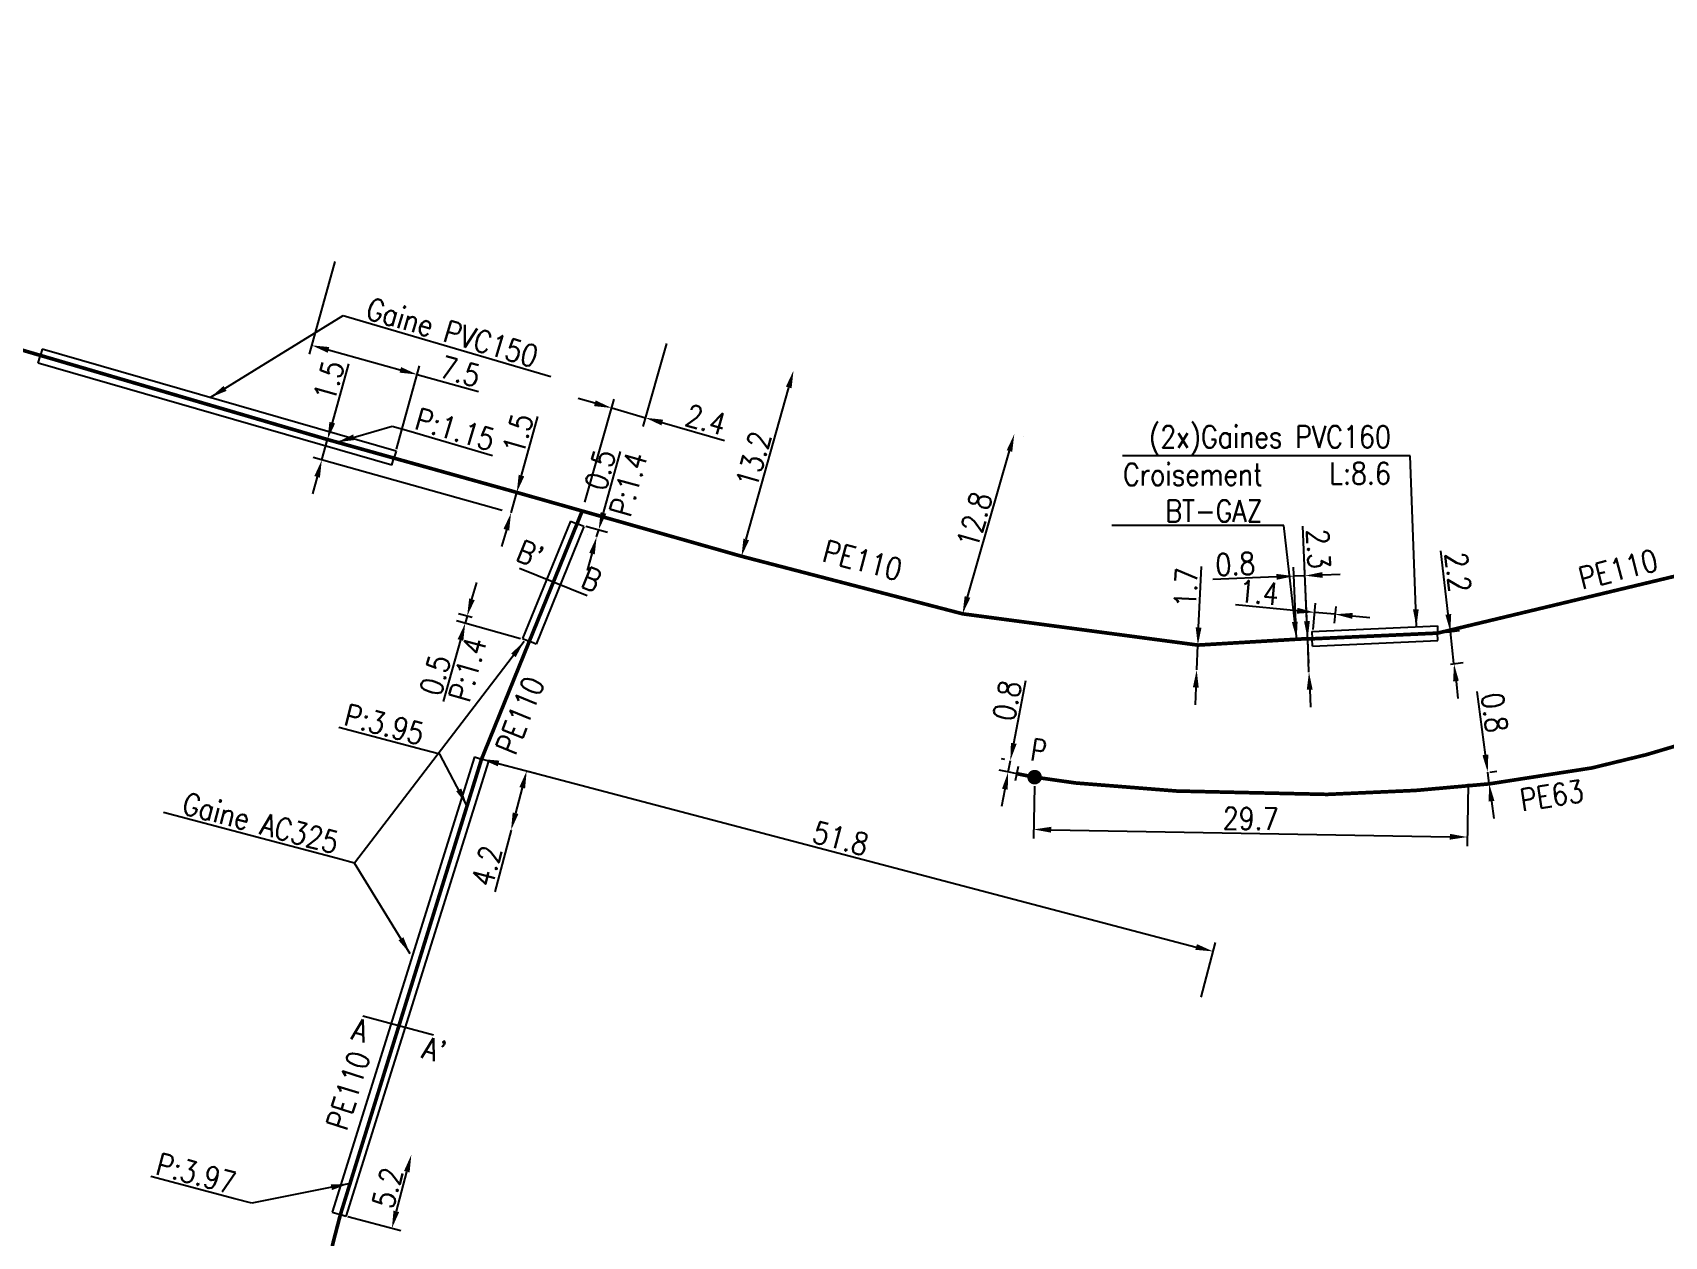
# Model space of a CAD drawing. Header units: millimetres. Extents: x 108000 to 109000, y 147000 to 148000.
# Drawn here: x 108514.9 to 108626.6, y 147685.9 to 147768.3 of the extents above; entities that cross this region are included whole.
import ezdxf
from ezdxf.enums import TextEntityAlignment as Align

# ---------------------------------------------------------------- set-up
doc = ezdxf.new("R2010")
doc.units = ezdxf.units.MM
doc.header["$PDMODE"] = 34
doc.layers.get('0').update_dxf_attribs({"linetype": 'CONTINUOUS'})
doc.layers.get('Defpoints').update_dxf_attribs({"linetype": 'CONTINUOUS'})
for name, color, linetype in [('G_120', 4, 'CONTINUOUS'), ('G_300', 7, 'CONTINUOUS'), ('G_340', 7, 'CONTINUOUS'), ('G_400', 7, 'CONTINUOUS')]:
    doc.layers.add(name, color=color, linetype=linetype)
doc.styles.add('G_ROMANS', font='ROMANS.SHX', dxfattribs={"width": 0.75})
doc.styles.get("Standard").update_dxf_attribs({"font": 'romans.shx', "width": 0.85})
doc.linetypes.add('G_TYPB_PE', pattern='A,5,-0.3,["o",Standard,S=1.5,R=0,X=0,Y=-0.5],-1.65', length=6.95)
doc.dimstyles.get("Standard").update_dxf_attribs({"dimtxt": 1.5, "dimasz": 1.2, "dimexe": 0.625, "dimexo": 0.625, "dimgap": 0.25, "dimtad": 1, "dimdec": 1, "dimzin": 0, "dimdsep": 46, "dimtxsty": 'Standard', "dimcen": -0.5, "dimadec": 0, "dimazin": 0, "dimtfac": 1, "dimtdec": 1, "dimtmove": 0, "dimatfit": 3, "dimfxl": 0, "dimtolj": 1, "dimtzin": 0, "dimarcsym": 0})

# ---------------------------------------------------------------- blocks, each defined once
blk = doc.blocks.new('*D97')
at = {"layer": 'Defpoints', "color": 0, "linetype": 'Continuous', "transparency": 16777216}
for p in [(108614.06, 147717.57), (108614.53, 147717.63), (108613.31, 147716.67)]:
    blk.add_point(p, dxfattribs=at)
at = {"layer": 'G_120', "color": 0, "linetype": 'Continuous', "lineweight": -2, "transparency": 16777216}
for p, q in [((108614.37, 147718.82), (108613.8, 147723.16)), ((108614.63, 147716.84), (108614.53, 147717.63)), ((108614.68, 147717.65), (108615.15, 147717.72)), ((108613.93, 147716.75), (108615.25, 147716.93)), ((108614.79, 147715.65), (108614.95, 147714.46))]:
    blk.add_line(p, q, dxfattribs=at)
at = {"layer": 'G_120', "color": 0, "linetype": 'Continuous', "transparency": 16777216}
for points in [[(108614.57, 147718.85), (108614.17, 147718.8), (108614.53, 147717.63)], [(108614.99, 147715.68), (108614.59, 147715.63), (108614.63, 147716.84)]]:
    blk.add_solid(points, dxfattribs=at)
at = {"layer": 'G_120', "color": 0, "linetype": 'Continuous', "transparency": 16777216, "insert": (108615, 147721.72), "char_height": 1.5, "attachment_point": 5, "rotation": 277.5253}
blk.add_mtext('\\A1;0.8', dxfattribs=at)
blk = doc.blocks.new('*D98')
at = {"layer": 'Defpoints', "color": 0, "linetype": 'Continuous', "transparency": 16777216}
for p in [(108581.84, 147718.44), (108582.08, 147718.39), (108583.5, 147717.3)]:
    blk.add_point(p, dxfattribs=at)
at = {"layer": 'G_300', "color": 0, "linetype": 'Continuous', "lineweight": -2, "transparency": 16777216}
for p, q in [((108582.07, 147719.61), (108582.9, 147723.91)), ((108581.46, 147718.51), (108581.23, 147718.56)), ((108581.69, 147717.65), (108581.84, 147718.44)), ((108582.88, 147717.42), (108581.08, 147717.77)), ((108581.46, 147716.48), (108581.23, 147715.3))]:
    blk.add_line(p, q, dxfattribs=at)
at = {"layer": 'G_300', "color": 0, "linetype": 'Continuous', "transparency": 16777216}
for points in [[(108581.88, 147719.65), (108582.27, 147719.58), (108581.84, 147718.44)], [(108581.27, 147716.51), (108581.66, 147716.44), (108581.69, 147717.65)]]:
    blk.add_solid(points, dxfattribs=at)
at = {"layer": 'G_300', "color": 0, "linetype": 'Continuous', "transparency": 16777216, "insert": (108581.62, 147722.54), "char_height": 1.5, "attachment_point": 5, "rotation": 79.0238}
blk.add_mtext('\\A1;0.8', dxfattribs=at)
blk = doc.blocks.new('*D99')
at = {"layer": 'Defpoints', "color": 0, "linetype": 'Continuous', "transparency": 16777216}
for p in [(108583.5, 147717.3), (108613.21, 147717.47), (108613.13, 147713.2)]:
    blk.add_point(p, dxfattribs=at)
at = {"layer": 'G_300', "color": 0, "linetype": 'Continuous', "lineweight": -2, "transparency": 16777216}
for p, q in [((108583.49, 147716.68), (108583.42, 147713.1)), ((108613.2, 147716.84), (108613.12, 147712.58)), ((108584.63, 147713.7), (108611.93, 147713.22))]:
    blk.add_line(p, q, dxfattribs=at)
at = {"layer": 'G_300', "color": 0, "linetype": 'Continuous', "transparency": 16777216}
for points in [[(108584.64, 147713.9), (108584.63, 147713.5), (108583.43, 147713.72)], [(108611.94, 147713.42), (108611.93, 147713.02), (108613.13, 147713.2)]]:
    blk.add_solid(points, dxfattribs=at)
at = {"layer": 'G_300', "color": 0, "linetype": 'Continuous', "transparency": 16777216, "insert": (108598.3, 147714.46), "char_height": 1.5, "attachment_point": 5, "rotation": 358.9975}
blk.add_mtext('\\A1;29.7', dxfattribs=at)
blk = doc.blocks.new('G_340_07')
at = {"color": 0, "linetype": 'Continuous', "const_width": 0.25, "flags": 128}
blk.add_lwpolyline([(0, 0), (1.25, 0)], dxfattribs=at)
at = {"color": 0, "linetype": 'Continuous', "flags": 128}
blk.add_lwpolyline([(1.25, -0.5), (1.25, 0.5)], dxfattribs=at)
at = {"color": 0, "linetype": 'Continuous', "style": 'G_ROMANS', "width": 0.75, "flags": 3}
for tag, p in [('DEF_LEG', (0, -5)), ('DEF_COUP', (0, -7.5)), ('DEF_TYPE', (0, -10))]:
    blk.add_attdef(tag, text='', height=1.2, dxfattribs=at).set_placement(p, align=Align.MIDDLE)
blk = doc.blocks.new('G_300_12')
at = {"color": 0, "linetype": 'Continuous', "const_width": 0.497, "flags": 128}
blk.add_lwpolyline([(-0.25, 0, 1), (0.25, 0, 1)], format="xyb", close=True, dxfattribs=at)
at = {"color": 0, "linetype": 'Continuous', "style": 'G_ROMANS', "width": 0.75}
blk.add_text('P', height=1.5, dxfattribs=at).set_placement((0, 1.85), align=Align.MIDDLE)
at = {"color": 0, "linetype": 'Continuous', "style": 'G_ROMANS', "width": 0.75, "flags": 3}
for tag, p in [('DEF_LEG', (0, -5)), ('DEF_COUP', (0, -7.5)), ('DEF_TYPE', (0, -10))]:
    blk.add_attdef(tag, text='', height=1.2, dxfattribs=at).set_placement(p, align=Align.MIDDLE)
blk = doc.blocks.new('*D342')
at = {"layer": 'Defpoints', "color": 0, "linetype": 'Continuous', "transparency": 16777216}
for p in [(108535.75, 147753.19), (108533.99, 147746.86), (108539.63, 147739.14)]:
    blk.add_point(p, dxfattribs=at)
at = {"layer": 'G_400', "color": 0, "linetype": 'Continuous', "lineweight": -2, "transparency": 16777216}
for p, q in [((108535.58, 147752.59), (108533.83, 147746.26)), ((108535.15, 147746.54), (108540.06, 147745.18)), ((108539.8, 147739.74), (108541.39, 147745.46)), ((108541.22, 147744.86), (108545.43, 147743.69))]:
    blk.add_line(p, q, dxfattribs=at)
at = {"layer": 'G_400', "color": 0, "linetype": 'Continuous', "transparency": 16777216}
for points in [[(108535.2, 147746.74), (108535.1, 147746.35), (108533.99, 147746.86)], [(108540.12, 147745.37), (108540.01, 147744.99), (108541.22, 147744.86)]]:
    blk.add_solid(points, dxfattribs=at)
at = {"layer": 'G_400', "color": 0, "linetype": 'Continuous', "transparency": 16777216, "insert": (108544.17, 147745.07), "char_height": 1.5, "attachment_point": 5, "rotation": 344.4752}
blk.add_mtext('\\A1;7.5', dxfattribs=at)
blk = doc.blocks.new('*D343')
at = {"layer": 'Defpoints', "color": 0, "linetype": 'Continuous', "transparency": 16777216}
for p in [(108535.08, 147740.41), (108534.69, 147739.01), (108547.65, 147735.39)]:
    blk.add_point(p, dxfattribs=at)
at = {"layer": 'G_120', "color": 0, "linetype": 'Continuous', "lineweight": -2, "transparency": 16777216}
for p, q in [((108535.41, 147741.56), (108536.53, 147745.6)), ((108534.69, 147739.01), (108535.08, 147740.41)), ((108547.05, 147735.56), (108534.09, 147739.18)), ((108534.37, 147737.86), (108534.05, 147736.7))]:
    blk.add_line(p, q, dxfattribs=at)
at = {"layer": 'G_120', "color": 0, "linetype": 'Continuous', "transparency": 16777216}
for points in [[(108535.21, 147741.62), (108535.6, 147741.51), (108535.08, 147740.41)], [(108534.18, 147737.91), (108534.56, 147737.8), (108534.69, 147739.01)]]:
    blk.add_solid(points, dxfattribs=at)
at = {"layer": 'G_120', "color": 0, "linetype": 'Continuous', "transparency": 16777216, "insert": (108535.17, 147744.43), "char_height": 1.5, "attachment_point": 5, "rotation": 74.3806}
blk.add_mtext('\\A1;1.5', dxfattribs=at)
blk = doc.blocks.new('*D344')
at = {"layer": 'Defpoints', "color": 0, "linetype": 'Continuous', "transparency": 16777216}
for p in [(108548.04, 147736.79), (108547.65, 147735.39), (108547.65, 147735.39)]:
    blk.add_point(p, dxfattribs=at)
at = {"layer": 'G_120', "color": 0, "linetype": 'Continuous', "lineweight": -2, "transparency": 16777216}
for p, q in [((108548.36, 147737.94), (108549.49, 147741.98)), ((108547.65, 147735.39), (108548.04, 147736.79)), ((108547.33, 147734.23), (108547, 147733.08))]:
    blk.add_line(p, q, dxfattribs=at)
at = {"layer": 'G_120', "color": 0, "linetype": 'Continuous', "transparency": 16777216}
for points in [[(108548.17, 147738), (108548.55, 147737.89), (108548.04, 147736.79)], [(108547.13, 147734.29), (108547.52, 147734.18), (108547.65, 147735.39)]]:
    blk.add_solid(points, dxfattribs=at)
at = {"layer": 'G_120', "color": 0, "linetype": 'Continuous', "transparency": 16777216, "insert": (108548.12, 147740.81), "char_height": 1.5, "attachment_point": 5, "rotation": 74.3806}
blk.add_mtext('\\A1;1.5', dxfattribs=at)
blk = doc.blocks.new('*D345')
at = {"layer": 'Defpoints', "color": 0, "linetype": 'Continuous', "transparency": 16777216}
for p in [(108558.48, 147747.58), (108556.85, 147741.9), (108552.52, 147735.52)]:
    blk.add_point(p, dxfattribs=at)
at = {"layer": 'G_120', "color": 0, "linetype": 'Continuous', "lineweight": -2, "transparency": 16777216}
for p, q in [((108558.3, 147746.98), (108556.68, 147741.3)), ((108553.39, 147742.9), (108552.24, 147743.23)), ((108552.69, 147736.12), (108554.72, 147743.17)), ((108554.54, 147742.57), (108556.85, 147741.9)), ((108558, 147741.57), (108562.26, 147740.35))]:
    blk.add_line(p, q, dxfattribs=at)
at = {"layer": 'G_120', "color": 0, "linetype": 'Continuous', "transparency": 16777216}
for points in [[(108553.44, 147743.09), (108553.33, 147742.7), (108554.54, 147742.57)], [(108558.06, 147741.77), (108557.95, 147741.38), (108556.85, 147741.9)]]:
    blk.add_solid(points, dxfattribs=at)
at = {"layer": 'G_120', "color": 0, "linetype": 'Continuous', "transparency": 16777216, "insert": (108560.99, 147741.76), "char_height": 1.5, "attachment_point": 5, "rotation": 344.0054}
blk.add_mtext('\\A1;2.4', dxfattribs=at)
blk = doc.blocks.new('*D346')
at = {"layer": 'Defpoints', "color": 0, "linetype": 'Continuous', "transparency": 16777216}
for p in [(108566.99, 147745.13), (108566.99, 147745.13), (108563.43, 147732.42)]:
    blk.add_point(p, dxfattribs=at)
at = {"layer": 'G_120', "color": 0, "linetype": 'Continuous', "lineweight": -2, "transparency": 16777216}
blk.add_line((108563.76, 147733.58), (108566.66, 147743.98), dxfattribs=at)
at = {"layer": 'G_120', "color": 0, "linetype": 'Continuous', "transparency": 16777216}
for points in [[(108566.47, 147744.03), (108566.86, 147743.92), (108566.99, 147745.13)], [(108563.56, 147733.63), (108563.95, 147733.52), (108563.43, 147732.42)]]:
    blk.add_solid(points, dxfattribs=at)
at = {"layer": 'G_120', "color": 0, "linetype": 'Continuous', "transparency": 16777216, "insert": (108564.25, 147739.05), "char_height": 1.5, "attachment_point": 5, "rotation": 74.3806}
blk.add_mtext('\\A1;13.2', dxfattribs=at)
blk = doc.blocks.new('*D347')
at = {"layer": 'Defpoints', "color": 0, "linetype": 'Continuous', "transparency": 16777216}
for p in [(108545.63, 147718.54), (108595.73, 147705.37), (108594.75, 147701.65)]:
    blk.add_point(p, dxfattribs=at)
at = {"layer": 'G_120', "color": 0, "linetype": 'Continuous', "lineweight": -2, "transparency": 16777216}
for p, q in [((108545.79, 147719.15), (108545.79, 147719.15)), ((108546.79, 147718.24), (108594.57, 147705.67)), ((108594.91, 147702.25), (108595.89, 147705.97))]:
    blk.add_line(p, q, dxfattribs=at)
at = {"layer": 'G_120', "color": 0, "linetype": 'Continuous', "transparency": 16777216}
for points in [[(108546.84, 147718.43), (108546.74, 147718.04), (108545.63, 147718.54)], [(108594.62, 147705.87), (108594.51, 147705.48), (108595.73, 147705.37)]]:
    blk.add_solid(points, dxfattribs=at)
at = {"layer": 'G_120', "color": 0, "linetype": 'Continuous', "transparency": 16777216, "insert": (108570.22, 147713.11), "char_height": 1.5, "attachment_point": 5, "rotation": 345.2644}
blk.add_mtext('\\A1;51.8', dxfattribs=at)
blk = doc.blocks.new('*D348')
at = {"layer": 'Defpoints', "color": 0, "linetype": 'Continuous', "transparency": 16777216}
for p in [(108545.63, 147718.54), (108547.65, 147713.67), (108547.65, 147713.67)]:
    blk.add_point(p, dxfattribs=at)
at = {"layer": 'G_400', "color": 0, "linetype": 'Continuous', "lineweight": -2, "transparency": 16777216}
for p, q in [((108546.23, 147718.38), (108549.32, 147717.57)), ((108548.41, 147716.57), (108547.96, 147714.83)), ((108547.65, 147713.67), (108546.54, 147709.44))]:
    blk.add_line(p, q, dxfattribs=at)
at = {"layer": 'G_400', "color": 0, "linetype": 'Continuous', "transparency": 16777216}
for points in [[(108548.22, 147716.62), (108548.61, 147716.52), (108548.72, 147717.73)], [(108547.76, 147714.88), (108548.15, 147714.78), (108547.65, 147713.67)]]:
    blk.add_solid(points, dxfattribs=at)
at = {"layer": 'G_400', "color": 0, "linetype": 'Continuous', "transparency": 16777216, "insert": (108545.97, 147711.22), "char_height": 1.5, "attachment_point": 5, "rotation": 75.2644}
blk.add_mtext('\\A1;4.2', dxfattribs=at)
blk = doc.blocks.new('*D350')
at = {"layer": 'Defpoints', "color": 0, "linetype": 'Continuous', "transparency": 16777216}
for p in [(108540.82, 147691.45), (108540.82, 147691.45), (108535.87, 147687.38)]:
    blk.add_point(p, dxfattribs=at)
at = {"layer": 'G_400', "color": 0, "linetype": 'Continuous', "lineweight": -2, "transparency": 16777216}
for p, q in [((108539.8, 147687.58), (108540.51, 147690.29)), ((108536.47, 147687.22), (108540.1, 147686.26))]:
    blk.add_line(p, q, dxfattribs=at)
at = {"layer": 'G_400', "color": 0, "linetype": 'Continuous', "transparency": 16777216}
for points in [[(108540.32, 147690.34), (108540.7, 147690.24), (108540.82, 147691.45)], [(108539.6, 147687.63), (108539.99, 147687.53), (108539.49, 147686.42)]]:
    blk.add_solid(points, dxfattribs=at)
at = {"layer": 'G_400', "color": 0, "linetype": 'Continuous', "transparency": 16777216, "insert": (108539.19, 147689.19), "char_height": 1.5, "attachment_point": 5, "rotation": 75.2339}
blk.add_mtext('\\A1;5.2', dxfattribs=at)
blk = doc.blocks.new('*D353')
at = {"layer": 'Defpoints', "color": 0, "linetype": 'Continuous', "transparency": 16777216}
for p in [(108582.11, 147740.78), (108582.11, 147740.78), (108578.57, 147728.48)]:
    blk.add_point(p, dxfattribs=at)
at = {"layer": 'G_120', "color": 0, "linetype": 'Continuous', "lineweight": -2, "transparency": 16777216}
for p, q in [((108578.91, 147729.63), (108581.78, 147739.63)), ((108582.71, 147740.61), (108582.71, 147740.61)), ((108579.18, 147728.31), (108579.18, 147728.31))]:
    blk.add_line(p, q, dxfattribs=at)
at = {"layer": 'G_120', "color": 0, "linetype": 'Continuous', "transparency": 16777216}
for points in [[(108581.59, 147739.68), (108581.97, 147739.57), (108582.11, 147740.78)], [(108578.71, 147729.69), (108579.1, 147729.58), (108578.57, 147728.48)]]:
    blk.add_solid(points, dxfattribs=at)
at = {"layer": 'G_120', "color": 0, "linetype": 'Continuous', "transparency": 16777216, "insert": (108579.38, 147734.91), "char_height": 1.5, "attachment_point": 5, "rotation": 73.9688}
blk.add_mtext('\\A1;12.8', dxfattribs=at)
blk = doc.blocks.new('*D354')
at = {"layer": 'Defpoints', "color": 0, "linetype": 'Continuous', "transparency": 16777216}
for p in [(108594.68, 147726.34), (108594.6, 147724.64), (108594.6, 147724.64)]:
    blk.add_point(p, dxfattribs=at)
at = {"layer": 'G_120', "color": 0, "linetype": 'Continuous', "lineweight": -2, "transparency": 16777216}
for p, q in [((108594.73, 147727.54), (108594.93, 147731.72)), ((108594.6, 147724.64), (108594.68, 147726.34)), ((108594.54, 147723.44), (108594.49, 147722.24))]:
    blk.add_line(p, q, dxfattribs=at)
at = {"layer": 'G_120', "color": 0, "linetype": 'Continuous', "transparency": 16777216}
for points in [[(108594.53, 147727.55), (108594.93, 147727.53), (108594.68, 147726.34)], [(108594.34, 147723.45), (108594.74, 147723.43), (108594.6, 147724.64)]]:
    blk.add_solid(points, dxfattribs=at)
at = {"layer": 'G_120', "color": 0, "linetype": 'Continuous', "transparency": 16777216, "insert": (108593.86, 147730.28), "char_height": 1.5, "attachment_point": 5, "rotation": 87.3097}
blk.add_mtext('\\A1;1.7', dxfattribs=at)
blk = doc.blocks.new('*D355')
at = {"layer": 'Defpoints', "color": 0, "linetype": 'Continuous', "transparency": 16777216}
for p in [(108604.18, 147729.59), (108604.07, 147728.45), (108602.51, 147726.77)]:
    blk.add_point(p, dxfattribs=at)
at = {"layer": 'G_400', "color": 0, "linetype": 'Continuous', "lineweight": -2, "transparency": 16777216}
for p, q in [((108601.48, 147728.69), (108597.25, 147729.09)), ((108602.57, 147727.4), (108602.74, 147729.2)), ((108604.07, 147728.45), (108602.68, 147728.58)), ((108604.12, 147728.97), (108604.01, 147727.83)), ((108605.27, 147728.34), (108606.46, 147728.23))]:
    blk.add_line(p, q, dxfattribs=at)
at = {"layer": 'G_400', "color": 0, "linetype": 'Continuous', "transparency": 16777216}
for points in [[(108601.5, 147728.89), (108601.47, 147728.49), (108602.68, 147728.58)], [(108605.29, 147728.54), (108605.25, 147728.14), (108604.07, 147728.45)]]:
    blk.add_solid(points, dxfattribs=at)
at = {"layer": 'G_400', "color": 0, "linetype": 'Continuous', "transparency": 16777216, "insert": (108598.86, 147729.94), "char_height": 1.5, "attachment_point": 5, "rotation": 354.6385}
blk.add_mtext('\\A1;1.4', dxfattribs=at)
blk = doc.blocks.new('*D356')
at = {"layer": 'Defpoints', "color": 0, "linetype": 'Continuous', "transparency": 16777216}
for p in [(108611.1, 147727.16), (108612.22, 147725.07), (108611.35, 147724.97)]:
    blk.add_point(p, dxfattribs=at)
at = {"layer": 'G_400', "color": 0, "linetype": 'Continuous', "lineweight": -2, "transparency": 16777216}
for p, q in [((108611.83, 147728.45), (108611.33, 147732.79)), ((108611.72, 147727.23), (108612.59, 147727.33)), ((108612.22, 147725.07), (108611.97, 147727.26)), ((108611.97, 147725.04), (108612.84, 147725.14)), ((108612.36, 147723.88), (108612.49, 147722.69))]:
    blk.add_line(p, q, dxfattribs=at)
at = {"layer": 'G_400', "color": 0, "linetype": 'Continuous', "transparency": 16777216}
for points in [[(108612.03, 147728.47), (108611.63, 147728.42), (108611.97, 147727.26)], [(108612.55, 147723.9), (108612.16, 147723.85), (108612.22, 147725.07)]]:
    blk.add_solid(points, dxfattribs=at)
at = {"layer": 'G_400', "color": 0, "linetype": 'Continuous', "transparency": 16777216, "insert": (108612.5, 147731.33), "char_height": 1.5, "attachment_point": 5, "rotation": 276.5665}
blk.add_mtext('\\A1;2.2', dxfattribs=at)
blk = doc.blocks.new('*D359')
at = {"layer": 'Defpoints', "color": 0, "linetype": 'Continuous', "transparency": 16777216}
for p in [(108552.17, 147734.65), (108553.51, 147733.75), (108553.51, 147733.75)]:
    blk.add_point(p, dxfattribs=at)
at = {"layer": 'G_400', "color": 0, "linetype": 'Continuous', "lineweight": -2, "transparency": 16777216}
for p, q in [((108553.97, 147735.39), (108555.15, 147739.6)), ((108552.77, 147734.48), (108554.25, 147734.06)), ((108553.51, 147733.75), (108553.65, 147734.23)), ((108552.91, 147733.92), (108552.91, 147733.92)), ((108553.19, 147732.59), (108552.87, 147731.44))]:
    blk.add_line(p, q, dxfattribs=at)
at = {"layer": 'G_400', "color": 0, "linetype": 'Continuous', "transparency": 16777216}
for points in [[(108553.78, 147735.44), (108554.17, 147735.33), (108553.65, 147734.23)], [(108553, 147732.65), (108553.38, 147732.54), (108553.51, 147733.75)]]:
    blk.add_solid(points, dxfattribs=at)
at = {"layer": 'G_400', "color": 0, "linetype": 'Continuous', "transparency": 16777216, "insert": (108553.76, 147738.34), "char_height": 1.5, "attachment_point": 5, "rotation": 74.3806}
blk.add_mtext('\\A1;0.5', dxfattribs=at)
blk = doc.blocks.new('*D360')
at = {"layer": 'Defpoints', "color": 0, "linetype": 'Continuous', "transparency": 16777216}
for p in [(108544.64, 147728.32), (108545.59, 147728.06), (108548.9, 147726.6)]:
    blk.add_point(p, dxfattribs=at)
at = {"layer": 'G_400', "color": 0, "linetype": 'Continuous', "lineweight": -2, "transparency": 16777216}
for p, q in [((108544.97, 147729.48), (108545.3, 147730.63)), ((108544.98, 147728.23), (108544.04, 147728.49)), ((108548.3, 147726.77), (108543.91, 147728.01)), ((108544.64, 147728.32), (108544.51, 147727.84)), ((108544.18, 147726.69), (108543, 147722.48))]:
    blk.add_line(p, q, dxfattribs=at)
at = {"layer": 'G_400', "color": 0, "linetype": 'Continuous', "transparency": 16777216}
for points in [[(108544.78, 147729.53), (108545.16, 147729.42), (108544.64, 147728.32)], [(108543.99, 147726.74), (108544.38, 147726.63), (108544.51, 147727.84)]]:
    blk.add_solid(points, dxfattribs=at)
at = {"layer": 'G_400', "color": 0, "linetype": 'Continuous', "transparency": 16777216, "insert": (108542.46, 147724.28), "char_height": 1.5, "attachment_point": 5, "rotation": 74.2518}
blk.add_mtext('\\A1;0.5', dxfattribs=at)
blk = doc.blocks.new('*D362')
at = {"layer": 'Defpoints', "color": 0, "linetype": 'Continuous', "transparency": 16777216}
for p in [(108602.2, 147726.78), (108602.29, 147724.48), (108602.29, 147724.48)]:
    blk.add_point(p, dxfattribs=at)
at = {"layer": 'G_120', "color": 0, "linetype": 'Continuous', "lineweight": -2, "transparency": 16777216}
for p, q in [((108602.15, 147727.98), (108601.88, 147734.47)), ((108602.29, 147724.48), (108602.2, 147726.78)), ((108602.34, 147723.29), (108602.39, 147722.09))]:
    blk.add_line(p, q, dxfattribs=at)
at = {"layer": 'G_120', "color": 0, "linetype": 'Continuous', "transparency": 16777216}
for points in [[(108602.35, 147727.99), (108601.95, 147727.97), (108602.2, 147726.78)], [(108602.54, 147723.29), (108602.14, 147723.28), (108602.29, 147724.48)]]:
    blk.add_solid(points, dxfattribs=at)
at = {"layer": 'G_120', "color": 0, "linetype": 'Continuous', "transparency": 16777216, "insert": (108602.94, 147732.92), "char_height": 1.5, "attachment_point": 5, "rotation": 272.3769}
blk.add_mtext('\\A1;2.3', dxfattribs=at)
blk = doc.blocks.new('*D363')
at = {"layer": 'Defpoints', "color": 0, "linetype": 'Continuous', "transparency": 16777216}
for p in [(108602.02, 147731.09), (108601.45, 147726.74), (108602.29, 147724.48)]:
    blk.add_point(p, dxfattribs=at)
at = {"layer": 'G_120', "color": 0, "linetype": 'Continuous', "lineweight": -2, "transparency": 16777216}
for p, q in [((108600.07, 147731.01), (108595.7, 147730.83)), ((108601.42, 147727.36), (108601.24, 147731.68)), ((108602.02, 147731.09), (108601.27, 147731.06)), ((108602.27, 147725.11), (108601.99, 147731.71)), ((108603.22, 147731.14), (108604.42, 147731.19))]:
    blk.add_line(p, q, dxfattribs=at)
at = {"layer": 'G_120', "color": 0, "linetype": 'Continuous', "transparency": 16777216}
for points in [[(108600.06, 147731.21), (108600.08, 147730.81), (108601.27, 147731.06)], [(108603.21, 147731.34), (108603.23, 147730.94), (108602.02, 147731.09)]]:
    blk.add_solid(points, dxfattribs=at)
at = {"layer": 'G_120', "color": 0, "linetype": 'Continuous', "transparency": 16777216, "insert": (108597.25, 147731.89), "char_height": 1.5, "attachment_point": 5, "rotation": 2.3769}
blk.add_mtext('\\A1;0.8', dxfattribs=at)

msp = doc.modelspace()

# ---------------------------------------------------------------- linework, layer by layer
at = {"layer": 'G_120', "linetype": 'G_TYPB_PE', "const_width": 0.25, "flags": 128}
for points in [[(108438, 147768.14), (108438, 147768.14), (108441.98, 147766.89), (108446.81, 147765.46), (108456.99, 147762.6), (108473.24, 147757.92), (108488.27, 147753.61), (108508.14, 147748.3), (108535.08, 147740.41), (108548.04, 147736.79), (108552.52, 147735.52), (108563.43, 147732.42), (108578.57, 147728.48), (108594.68, 147726.34), (108601.45, 147726.74), (108602.2, 147726.78), (108602.51, 147726.77), (108611.1, 147727.16), (108629.92, 147731.67), (108641.45, 147734.8), (108650.35, 147737.02), (108654.39, 147738.21)], [(108533.37, 147675.96), (108535.47, 147685.47), (108535.96, 147687.35), (108535.96, 147687.35), (108535.96, 147687.35), (108545.63, 147718.54), (108548.9, 147726.6), (108552.17, 147734.65), (108552.52, 147735.52)], [(108653.7, 147726.55), (108653.83, 147726.11), (108653.83, 147726.11), (108653.83, 147726.11), (108653.2, 147725.92), (108652.67, 147725.77), (108651.73, 147725.49), (108651.24, 147725.35), (108651.24, 147725.35), (108646.54, 147725.06), (108646.54, 147725.06), (108638.42, 147722.72), (108630.72, 147720.42), (108625.4, 147718.84), (108621.66, 147717.93), (108614.63, 147716.84), (108609.59, 147716.39), (108603.53, 147716.12), (108598.09, 147716.24), (108593.23, 147716.35), (108588.97, 147716.69), (108586.32, 147716.9), (108583.5, 147717.3)]]:
    msp.add_lwpolyline(points, dxfattribs=at)
at = {"layer": 'G_120', "color": 7, "linetype": 'Continuous', "flags": 128}
for points in [[(108548.23, 147731.59, 0.0467, 0.28, 0), (108548.23, 147731.59, 0.28, 0, 0), (108547.79, 147730.5, 0, 0.56, 0), (108548.23, 147731.59, 0.56, 0.56, 0)], [(108552.86, 147729.71, 0.0467, 0.28, 0), (108552.86, 147729.71, 0.28, 0, 0), (108552.42, 147728.62, 0, 0.56, 0), (108552.86, 147729.71, 0.56, 0.56, 0)], [(108537.5, 147700.95, 0.0467, 0.28, 0), (108537.5, 147700.95, 0.28, 0, 0), (108537.8, 147702.08, 0, 0.56, 0), (108537.5, 147700.95, 0.56, 0.56, 0)], [(108542.33, 147699.67, 0.0467, 0.28, 0), (108542.33, 147699.67, 0.28, 0, 0), (108542.63, 147700.8, 0, 0.56, 0), (108542.33, 147699.67, 0.56, 0.56, 0)]]:
    msp.add_lwpolyline(points, format="xyseb", dxfattribs=at)
for points in [[(108552.86, 147729.71), (108548.23, 147731.59)], [(108537.5, 147700.95), (108542.33, 147699.67)]]:
    msp.add_lwpolyline(points, dxfattribs=at)
at = {"layer": 'G_400', "color": 7, "linetype": 'CONTINUOUS'}
for p, q in [((108515.53, 147746.59), (108515.4, 147746.11)), ((108539.77, 147739.62), (108515.53, 147746.59)), ((108515.26, 147745.63), (108515.4, 147746.11)), ((108539.49, 147738.66), (108515.26, 147745.63)), ((108539.77, 147739.62), (108539.63, 147739.14)), ((108539.49, 147738.66), (108539.63, 147739.14)), ((108551.71, 147734.83), (108548.44, 147726.79)), ((108552.63, 147734.46), (108549.37, 147726.41)), ((108551.71, 147734.83), (108552.17, 147734.65)), ((108552.63, 147734.46), (108552.17, 147734.65)), ((108602.49, 147727.27), (108611.08, 147727.65)), ((108602.49, 147727.27), (108602.51, 147726.77)), ((108611.08, 147727.65), (108611.1, 147727.16)), ((108548.44, 147726.79), (108548.9, 147726.6)), ((108549.37, 147726.41), (108548.9, 147726.6)), ((108602.53, 147726.27), (108602.51, 147726.77)), ((108602.53, 147726.27), (108611.12, 147726.66)), ((108611.12, 147726.66), (108611.1, 147727.16)), ((108545.15, 147718.69), (108535.39, 147687.53)), ((108546.11, 147718.39), (108536.34, 147687.23)), ((108545.15, 147718.69), (108545.63, 147718.54)), ((108546.11, 147718.39), (108545.63, 147718.54)), ((108535.39, 147687.53), (108535.87, 147687.38)), ((108536.34, 147687.23), (108535.87, 147687.38))]:
    msp.add_line(p, q, dxfattribs=at)

# ---------------------------------------------------------------- block references
at = {"layer": 'G_300', "rotation": 351.1054226218794}
msp.add_blockref('G_300_12', (108583.5, 147717.3), dxfattribs=at)
at = {"layer": 'G_340', "rotation": 169.0238255754777}
msp.add_blockref('G_340_07', (108583.5, 147717.3), dxfattribs=at)

# ---------------------------------------------------------------- texts
at = {"layer": 'G_120', "linetype": 'Continuous', "width": 0.85}
for s, rotation, p in [('PE110', 345.4057, (108568.89, 147732.1)), ('PE110', 14.1331, (108621, 147730.14)), ('PE110', 67.8973, (108547.93, 147718.72)), ('PE63', 8.8046, (108616.87, 147714.97)), ('PE110', 72.6052, (108536.39, 147693.02))]:
    msp.add_text(s, height=1.5, rotation=rotation, dxfattribs=at).set_placement(p)
at = {"layer": 'G_120', "linetype": 'Continuous', "char_height": 1.5}
for s, insert, attachment_point, rotation in [('\\A1;P:1.15', (108540.96, 147741.16), 7, 343.6354), ('\\A1;P:3.95', (108541.45, 147719.48), 9, 345.2644), ('\\A1;P:3.97', (108528.56, 147688.74), 9, 345.2732)]:
    msp.add_mtext(s, dxfattribs=dict(at, insert=insert, attachment_point=attachment_point, rotation=rotation))
at = {"layer": 'G_120', "linetype": 'Continuous', "insert": (108599.12, 147734.77), "char_height": 1.5, "attachment_point": 9}
msp.add_mtext('\\A1;Croisement\\PBT-GAZ', dxfattribs=at)
at = {"layer": 'G_400', "linetype": 'Continuous', "width": 0.85}
for s, rotation, p in [('P:1.4', 74.3806, (108555.81, 147735.02)), ("B'", 337.8973, (108547.89, 147732.19)), ('B', 337.8973, (108552.35, 147730.36)), ('P:1.4', 74.3806, (108544.8, 147722.34)), ('A', 345.1651, (108536.64, 147699.38)), ("A'", 345.1651, (108541.47, 147698.1))]:
    msp.add_text(s, height=1.5, rotation=rotation, dxfattribs=at).set_placement(p)
at = {"layer": 'G_400', "linetype": 'Continuous', "char_height": 1.5}
for s, insert, attachment_point, rotation in [('\\A1;Gaine PVC150', (108537.62, 147748.72), 7, 343.6354), ('\\A1;Gaine AC325', (108535.6, 147712.04), 9, 345.203)]:
    msp.add_mtext(s, dxfattribs=dict(at, insert=insert, attachment_point=attachment_point, rotation=rotation))
at = {"layer": 'G_400', "linetype": 'Continuous', "insert": (108607.9, 147737.35), "char_height": 1.5, "attachment_point": 9}
msp.add_mtext('\\A1;(2x)Gaines PVC160\\PL:8.6', dxfattribs=at)

# ---------------------------------------------------------------- dimensions: what is measured, and where the dimension line sits
at = {"layer": 'G_120', "linetype": 'Continuous'}
for base, p1, p2, angle, picture, middle in [((108556.85, 147741.9), (108552.52, 147735.52), (108558.48, 147747.58), 164.0054, '*D345', (108560.71, 147740.8)), ((108534.69, 147739.01), (108535.08, 147740.41), (108547.65, 147735.39), 74.3806, '*D343', (108536.13, 147744.16)), ((108566.99, 147745.13), (108563.43, 147732.42), (108566.99, 147745.13), 254.3806, '*D346', (108565.21, 147738.78)), ((108547.6484, 147735.3906), (108548.0388, 147736.7871), (108547.6484, 147735.3906), 74.3806, '*D344', (108549.0874, 147740.5379)), ((108582.11, 147740.78), (108578.57, 147728.48), (108582.11, 147740.78), 253.9688, '*D353', (108580.34, 147734.63)), ((108602.29, 147724.48), (108602.2, 147726.78), (108602.29, 147724.48), 92.3769, '*D362', (108601.95, 147732.88)), ((108602.0199, 147731.0875), (108601.4492, 147726.7382), (108602.294, 147724.4844), 182.3769, '*D363', (108597.2877, 147730.8911)), ((108594.6, 147724.64), (108594.68, 147726.34), (108594.6, 147724.64), 87.3097, '*D354', (108594.86, 147730.23)), ((108614.53, 147717.63), (108613.31, 147716.67), (108614.06, 147717.57), 277.5253, '*D97', (108614, 147721.59)), ((108595.73, 147705.37), (108545.63, 147718.54), (108594.75, 147701.65), 165.2644, '*D347', (108569.96, 147712.14))]:
    dim = msp.add_linear_dim(base=base, p1=p1, p2=p2, angle=angle, dimstyle='Standard', dxfattribs=at)
    dim.commit()
    dim.dimension.update_dxf_attribs({"geometry": picture, "text_midpoint": middle, "dimtype": 160})
at = {"layer": 'G_300', "linetype": 'Continuous'}
for base, p2, angle, picture, middle in [((108581.84, 147718.44), (108582.08, 147718.39), 259.0238, '*D98', (108582.6, 147722.35)), ((108613.13, 147713.2), (108613.21, 147717.47), 178.9975, '*D99', (108598.29, 147713.46))]:
    dim = msp.add_linear_dim(base=base, p1=(108583.5, 147717.3), p2=p2, angle=angle, dimstyle='Standard', dxfattribs=at)
    dim.commit()
    dim.dimension.update_dxf_attribs({"geometry": picture, "text_midpoint": middle, "dimtype": 160})
at = {"layer": 'G_400', "linetype": 'Continuous'}
for base, p1, p2, angle, picture, middle in [((108533.99, 147746.86), (108539.63, 147739.14), (108535.75, 147753.19), 344.4752, '*D342', (108543.9, 147744.11)), ((108553.51, 147733.75), (108552.17, 147734.65), (108553.51, 147733.75), 74.3806, '*D359', (108554.72, 147738.07)), ((108612.22, 147725.07), (108611.1, 147727.16), (108611.35, 147724.97), 96.5665, '*D356', (108611.51, 147731.22)), ((108544.64, 147728.32), (108548.9, 147726.6), (108545.59, 147728.06), 254.2518, '*D360', (108543.43, 147724.01)), ((108604.07, 147728.45), (108602.51, 147726.77), (108604.18, 147729.59), 174.6385, '*D355', (108598.77, 147728.95)), ((108547.65, 147713.67), (108545.63, 147718.54), (108547.65, 147713.67), 75.2644, '*D348', (108546.94, 147710.97)), ((108540.82, 147691.45), (108535.87, 147687.38), (108540.82, 147691.45), 255.2339, '*D350', (108540.15, 147688.93))]:
    dim = msp.add_linear_dim(base=base, p1=p1, p2=p2, angle=angle, dimstyle='Standard', dxfattribs=at)
    dim.commit()
    dim.dimension.update_dxf_attribs({"geometry": picture, "text_midpoint": middle, "dimtype": 160})

# ---------------------------------------------------------------- leaders
at = {"layer": 'G_120', "linetype": 'Continuous', "annotation_type": 0, "has_hookline": 1, "text_width": 5.71}
for points, hookline_direction, horizontal_direction in [([(108535.74, 147740.23), (108539.5, 147741.33), (108540.65, 147741)], 0, (0.959488, -0.281748, 0)), ([(108544.63, 147715.37), (108542.78, 147718.87), (108541.62, 147719.18)], 1, (0.96711, -0.254359, 0)), ([(108536.52, 147689.46), (108529.9, 147688.13), (108528.74, 147688.44)], 1, (0.967149, -0.25421, 0))]:
    msp.add_leader(points, dimstyle='Standard', dxfattribs=dict(at, hookline_direction=hookline_direction, horizontal_direction=horizontal_direction))
at = {"layer": 'G_120', "linetype": 'Continuous', "annotation_type": 0, "has_hookline": 1, "hookline_direction": 1, "text_width": 10.32}
msp.add_leader([(108601.45, 147726.74), (108600.57, 147734.52), (108599.37, 147734.52)], dimstyle='Standard', dxfattribs=at)
at = {"layer": 'G_400', "linetype": 'Continuous', "annotation_type": 0, "has_hookline": 1}
for points, hookline_direction, text_width, horizontal_direction in [([(108527.04, 147743.28), (108536.16, 147748.89), (108537.31, 147748.55)], 0, 13.36, (0.959488, -0.281748, 0)), ([(108540.74, 147705.21), (108536.93, 147711.42), (108535.77, 147711.73)], 1, 12.08, (0.966837, -0.255396, 0))]:
    msp.add_leader(points, dimstyle='Standard', dxfattribs=dict(at, hookline_direction=hookline_direction, text_width=text_width, horizontal_direction=horizontal_direction))
at = {"layer": 'G_400', "linetype": 'Continuous', "annotation_type": 0, "has_hookline": 1, "hookline_direction": 1, "text_width": 18.27}
msp.add_leader([(108609.65, 147727.59), (108609.23, 147739.29), (108608.03, 147739.29)], dimstyle='Standard', dxfattribs=at)
at = {"layer": 'G_400', "linetype": 'Continuous'}
msp.add_leader([(108548.54, 147726.59), (108536.93, 147711.42)], dimstyle='Standard', dxfattribs=at)

doc.saveas('drawing.dxf')
